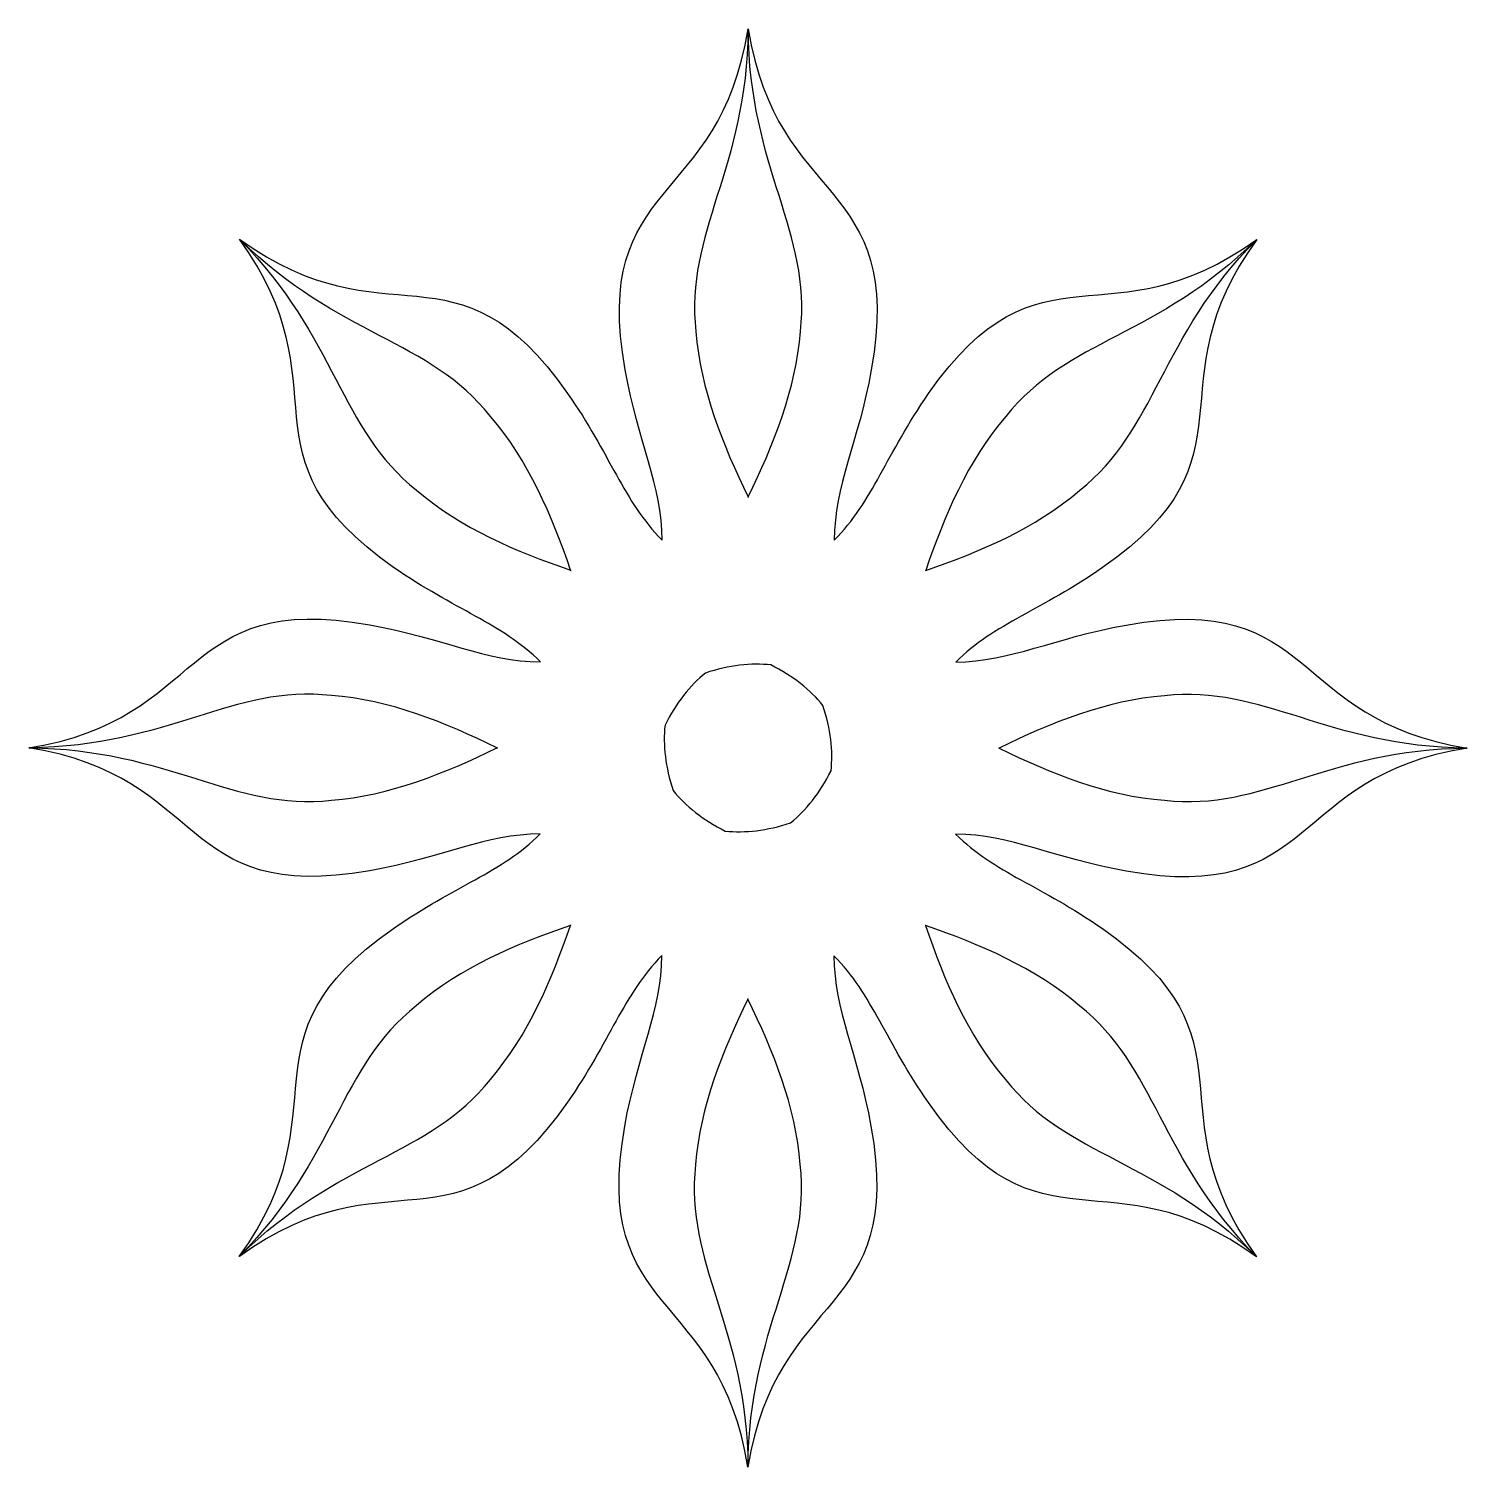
# Model space of a CAD drawing. Header units: centimetres. Extents: x -8.7 to 8.7, y -8.7 to 8.7.
import ezdxf

# ---------------------------------------------------------------- set-up
doc = ezdxf.new("R2010")
doc.units = ezdxf.units.CM
doc.header["$MEASUREMENT"] = 0
doc.layers.add('Camada 1', color=7, linetype='Continuous')

msp = doc.modelspace()

# ---------------------------------------------------------------- linework, layer by layer
at = {"layer": 'Camada 1'}
for points, knots in [([(8.71016, -0.0013), (8.70889, -0.0013), (8.70632, -0.0013), (8.70315, -0.0013), (8.70315, -0.0013), (7.02088, -0.014), (6.23382, -0.76925), (5.04526, -0.6331), (5.04526, -0.6331), (4.34155, -0.58092), (3.66456, -0.30732), (3.04165, -0.0013), (3.04165, -0.0013), (3.04038, -0.0013), (3.04038, -0.00318), (3.0372, -0.00448), (3.0372, -0.00448), (3.0372, -0.00318), (3.03847, -0.0013), (3.03847, 0.0019), (3.03847, 0.0019), (3.04038, -0.00001), (3.04165, -0.0013), (3.04165, -0.0013), (3.04165, -0.0013), (3.66456, 0.30474), (4.34155, 0.57771), (5.04526, 0.6318), (5.04526, 0.6318), (6.23382, 0.76859), (7.02088, 0.0127), (8.70315, -0.0013), (8.70315, -0.0013), (8.70315, -0.0013), (8.71016, -0.0013), (8.71016, -0.0013), (8.71016, -0.0013), (6.53285, 0.34739), (6.91269, 1.9037), (4.58142, 1.48883), (4.58142, 1.48883), (3.69573, 1.3304), (3.18294, 1.04536), (2.51547, 1.04089), (2.51547, 1.04089), (2.99077, 1.50918), (3.55642, 1.67145), (4.29511, 2.18553), (4.29511, 2.18553), (6.23382, 3.53824), (4.86648, 4.37303), (6.16193, 6.15838), (6.16193, 6.15838), (6.15936, 6.15711), (6.15809, 6.15711), (6.15619, 6.15457), (6.15619, 6.15457), (4.97594, 4.95519), (4.95366, 3.86209), (4.01643, 3.11959), (4.01643, 3.11959), (3.48134, 2.65956), (2.80816, 2.37452), (2.15281, 2.15055), (2.15281, 2.15055), (2.15154, 2.14864), (2.15024, 2.1461), (2.15024, 2.14483), (2.15024, 2.14483), (2.15024, 2.1461), (2.14897, 2.14737), (2.1477, 2.14867), (2.1477, 2.14867), (2.15024, 2.14867), (2.15024, 2.14867), (2.15278, 2.15058), (2.15278, 2.15058), (2.37609, 2.80656), (2.66052, 3.48038), (3.12052, 4.01356), (3.12052, 4.01356), (3.86498, 4.95143), (4.95678, 4.97307), (6.15614, 6.15459), (6.15614, 6.15459), (6.15614, 6.15459), (6.16061, 6.15967), (6.16061, 6.15967), (6.16061, 6.15967), (4.37398, 4.86358), (3.54108, 6.2341), (2.1871, 4.29221), (2.1871, 4.29221), (1.67301, 3.55352), (1.51202, 2.98787), (1.04439, 2.51574), (1.04439, 2.51574), (1.04823, 3.18127), (1.33387, 3.69729), (1.4936, 4.58108), (1.4936, 4.58108), (1.90786, 6.91113), (0.35026, 6.5319), (0.00288, 8.70985), (0.00288, 8.70985), (0.00288, 8.70858), (0.00161, 8.70731), (0.00161, 8.70477), (0.00161, 8.70477), (0.01688, 7.02056), (0.77276, 6.23414), (0.63404, 5.04497), (0.63404, 5.04497), (0.5825, 4.34316), (0.30762, 3.6649), (0.00161, 3.04326), (0.00161, 3.04326), (0.00288, 3.04135), (0.00415, 3.03881), (0.00415, 3.03561), (0.00415, 3.03561), (0.00415, 3.03561), (0.00161, 3.03752), (-0.0003, 3.03752), (-0.0003, 3.03752), (-0.0003, 3.04006), (0.00161, 3.04133), (0.00161, 3.04324), (0.00161, 3.04324), (-0.30319, 3.66488), (-0.57804, 4.34314), (-0.63022, 5.04495), (-0.63022, 5.04495), (-0.76891, 6.23412), (-0.01239, 7.02054), (0.00161, 8.70475), (0.00161, 8.70475), (0.00161, 8.70475), (0.00161, 8.70985), (0.00161, 8.70985), (0.00161, 8.70985), (-0.34515, 6.53191), (-1.904, 6.91113), (-1.48725, 4.58113), (-1.48725, 4.58113), (-1.32945, 3.69734), (-1.04312, 3.18262), (-1.03931, 2.51579), (-1.03931, 2.51579), (-1.50823, 2.99043), (-1.6692, 3.55671), (-2.18395, 4.2935), (-2.18395, 4.2935), (-3.53793, 6.23602), (-4.37145, 4.86616), (-6.1568, 6.16096), (-6.1568, 6.16096), (-6.1568, 6.15969), (-6.15489, 6.15842), (-6.1536, 6.15715), (-6.1536, 6.15715), (-4.95361, 4.97687), (-3.86241, 4.95523), (-3.11925, 4.01612), (-3.11925, 4.01612), (-2.65795, 3.48166), (-2.37418, 2.81039), (-2.14894, 2.15377), (-2.14894, 2.15377), (-2.14767, 2.1525), (-2.1464, 2.15057), (-2.1432, 2.14869), (-2.1432, 2.14869), (-2.14511, 2.14869), (-2.14765, 2.14869), (-2.14765, 2.14742), (-2.14765, 2.14742), (-2.14892, 2.14869), (-2.14892, 2.1506), (-2.14892, 2.1538), (-2.14892, 2.1538), (-2.80617, 2.3765), (-3.47745, 2.6609), (-4.01317, 3.12093), (-4.01317, 3.12093), (-4.95104, 3.86536), (-4.97329, 4.95656), (-6.15357, 6.15718), (-6.15357, 6.15718), (-6.15484, 6.15845), (-6.15677, 6.15972), (-6.15802, 6.16099), (-6.15802, 6.16099), (-4.86196, 4.37309), (-6.23245, 3.54212), (-4.2912, 2.18687), (-4.2912, 2.18687), (-3.55312, 1.67403), (-2.98813, 1.51179), (-2.51286, 1.0435), (-2.51286, 1.0435), (-3.18157, 1.04795), (-3.69314, 1.33428), (-4.58135, 1.49207), (-4.58135, 1.49207), (-6.91081, 1.90751), (-6.53158, 0.34996), (-8.71016, 0.00191), (-8.71016, 0.00191), (-8.70762, 0.00191), (-8.70571, 0.00191), (-8.70315, 0.00191), (-8.70315, 0.00191), (-7.02085, 0.01718), (-6.23379, 0.77113), (-5.04526, 0.63498), (-5.04526, 0.63498), (-4.34028, 0.58407), (-3.66519, 0.30732), (-3.04165, 0.00191), (-3.04165, 0.00191), (-3.04038, 0.00191), (-3.03908, 0.00445), (-3.03591, 0.00445), (-3.03591, 0.00445), (-3.03591, 0.00191), (-3.03782, 0), (-3.03782, -0.00129), (-3.03782, -0.00129), (-3.03909, -0.00129), (-3.04036, 0.00001), (-3.04166, 0.00191), (-3.04166, 0.00191), (-3.66393, -0.30413), (-4.34029, -0.57774), (-5.04397, -0.63182), (-5.04397, -0.63182), (-6.2338, -0.76797), (-7.01956, -0.01148), (-8.70313, 0.00191), (-8.70313, 0.00191), (-8.70567, 0.00191), (-8.70758, 0.00191), (-8.71014, 0.00191), (-8.71014, 0.00191), (-6.53156, -0.34551), (-6.91079, -1.90179), (-4.5814, -1.48632), (-4.5814, -1.48632), (-3.69571, -1.32979), (-3.18289, -1.04349), (-2.51545, -1.04095), (-2.51545, -1.04095), (-2.98948, -1.5086), (-3.55447, -1.67087), (-4.29255, -2.18559), (-4.29255, -2.18559), (-6.23509, -3.53637), (-4.86458, -4.37115), (-6.16064, -6.15778), (-6.16064, -6.15778), (-6.1581, -6.15521), (-6.15683, -6.15333), (-6.15683, -6.15204), (-6.15683, -6.15204), (-4.97592, -4.95395), (-4.95364, -3.86212), (-4.0158, -3.11896), (-4.0158, -3.11896), (-3.48007, -2.65702), (-2.8088, -2.37326), (-2.15155, -2.15056), (-2.15155, -2.15056), (-2.15028, -2.14799), (-2.14901, -2.14548), (-2.14901, -2.14291), (-2.14901, -2.14291), (-2.14774, -2.14418), (-2.14774, -2.14799), (-2.14774, -2.14929), (-2.14774, -2.14929), (-2.14774, -2.15056), (-2.14901, -2.15056), (-2.15158, -2.15056), (-2.15158, -2.15056), (-2.37618, -2.80591), (-2.66059, -3.47909), (-3.11935, -4.01291), (-3.11935, -4.01291), (-3.86505, -4.95075), (-4.95498, -4.97242), (-6.1569, -6.15204), (-6.1569, -6.15204), (-6.1569, -6.15334), (-6.15817, -6.15651), (-6.15944, -6.15778), (-6.15944, -6.15778), (-4.37408, -4.86362), (-3.54059, -6.2316), (-2.18662, -4.29035), (-2.18662, -4.29035), (-1.67251, -3.55227), (-1.51027, -2.98789), (-1.04325, -2.51452), (-1.04325, -2.51452), (-1.04645, -3.18071), (-1.33403, -3.6948), (-1.49246, -4.5811), (-1.49246, -4.5811), (-1.90667, -6.90986), (-0.34845, -6.53126), (-0.00169, -8.70984), (-0.00169, -8.70984), (-0.00169, -8.70727), (-0.00039, -8.706), (-0.00039, -8.70283), (-0.00039, -8.70283), (-0.01505, -7.02053), (-0.77154, -6.23411), (-0.63476, -5.04555), (-0.63476, -5.04555), (-0.58258, -4.33993), (-0.30771, -3.66424), (-0.00039, -3.04324), (-0.00039, -3.04324), (-0.00039, -3.0394), (-0.00296, -3.03686), (-0.00296, -3.03559), (-0.00296, -3.03559), (-0.00169, -3.03559), (-0.00039, -3.03686), (0.00151, -3.03686), (0.00151, -3.03686), (0.00151, -3.03816), (-0.0004, -3.03943), (-0.0004, -3.04324), (-0.0004, -3.04324), (0.30437, -3.66424), (0.57795, -4.34123), (0.6327, -5.04428), (0.6327, -5.04428), (0.76822, -6.23411), (0.01297, -7.02051), (-0.0004, -8.70281), (-0.0004, -8.70281), (-0.0004, -8.70599), (-0.0004, -8.70726), (-0.0004, -8.70982), (-0.0004, -8.70982), (0.347, -6.53124), (1.9033, -6.9111), (1.4891, -4.57981), (1.4891, -4.57981), (1.3294, -3.69478), (1.04434, -3.18194), (1.04053, -2.51577), (1.04053, -2.51577), (1.50882, -2.99041), (1.67045, -3.55603), (2.18581, -4.29348), (2.18581, -4.29348), (3.53788, -6.23536), (4.37137, -4.86485), (6.15803, -6.16091), (6.15803, -6.16091), (6.15612, -6.15773), (6.15485, -6.15646), (6.15231, -6.15517), (6.15231, -6.15517), (4.95356, -4.97616), (3.86237, -4.95391), (3.1186, -4.01604), (3.1186, -4.01604), (2.65793, -3.48031), (2.37287, -2.80716), (2.15017, -2.15052), (2.15017, -2.15052), (2.1489, -2.15052), (2.14763, -2.15052), (2.14445, -2.15052), (2.14445, -2.15052), (2.14633, -2.14925), (2.1489, -2.14795), (2.15017, -2.14795), (2.15017, -2.14795), (2.15017, -2.14795), (2.15017, -2.15052), (2.15017, -2.15052), (2.15017, -2.15052), (2.80554, -2.37576), (3.4787, -2.6608), (4.01506, -3.12083), (4.01506, -3.12083), (4.95039, -3.86399), (4.97328, -4.95519), (6.15228, -6.15518), (6.15228, -6.15518), (6.15482, -6.15648), (6.158, -6.15775), (6.15927, -6.16092), (6.15927, -6.16092), (4.86384, -4.37429), (6.23245, -3.54078), (4.29121, -2.1868), (4.29121, -2.1868), (3.55442, -1.67208), (2.98814, -1.50981), (2.51414, -1.04216), (2.51414, -1.04216), (3.18094, -1.046), (3.69439, -1.33421), (4.58136, -1.49137), (4.58136, -1.49137), (6.91078, -1.90688), (6.53285, -0.34803), (8.71016, -0.0013)], [0, 0, 0, 0, 0.00952381, 0.00952381, 0.00952381, 0.00952381, 0.01904762, 0.01904762, 0.01904762, 0.01904762, 0.02857143, 0.02857143, 0.02857143, 0.02857143, 0.03809524, 0.03809524, 0.03809524, 0.03809524, 0.04761905, 0.04761905, 0.04761905, 0.04761905, 0.05714286, 0.05714286, 0.05714286, 0.05714286, 0.06666667, 0.06666667, 0.06666667, 0.06666667, 0.07619048, 0.07619048, 0.07619048, 0.07619048, 0.08571429, 0.08571429, 0.08571429, 0.08571429, 0.0952381, 0.0952381, 0.0952381, 0.0952381, 0.1047619, 0.1047619, 0.1047619, 0.1047619, 0.11428571, 0.11428571, 0.11428571, 0.11428571, 0.12380952, 0.12380952, 0.12380952, 0.12380952, 0.13333333, 0.13333333, 0.13333333, 0.13333333, 0.14285714, 0.14285714, 0.14285714, 0.14285714, 0.15238095, 0.15238095, 0.15238095, 0.15238095, 0.16190476, 0.16190476, 0.16190476, 0.16190476, 0.17142857, 0.17142857, 0.17142857, 0.17142857, 0.18095238, 0.18095238, 0.18095238, 0.18095238, 0.19047619, 0.19047619, 0.19047619, 0.19047619, 0.2, 0.2, 0.2, 0.2, 0.20952381, 0.20952381, 0.20952381, 0.20952381, 0.21904762, 0.21904762, 0.21904762, 0.21904762, 0.22857143, 0.22857143, 0.22857143, 0.22857143, 0.23809524, 0.23809524, 0.23809524, 0.23809524, 0.24761905, 0.24761905, 0.24761905, 0.24761905, 0.25714286, 0.25714286, 0.25714286, 0.25714286, 0.26666667, 0.26666667, 0.26666667, 0.26666667, 0.27619048, 0.27619048, 0.27619048, 0.27619048, 0.28571429, 0.28571429, 0.28571429, 0.28571429, 0.2952381, 0.2952381, 0.2952381, 0.2952381, 0.3047619, 0.3047619, 0.3047619, 0.3047619, 0.31428571, 0.31428571, 0.31428571, 0.31428571, 0.32380952, 0.32380952, 0.32380952, 0.32380952, 0.33333333, 0.33333333, 0.33333333, 0.33333333, 0.34285714, 0.34285714, 0.34285714, 0.34285714, 0.35238095, 0.35238095, 0.35238095, 0.35238095, 0.36190476, 0.36190476, 0.36190476, 0.36190476, 0.37142857, 0.37142857, 0.37142857, 0.37142857, 0.38095238, 0.38095238, 0.38095238, 0.38095238, 0.39047619, 0.39047619, 0.39047619, 0.39047619, 0.4, 0.4, 0.4, 0.4, 0.40952381, 0.40952381, 0.40952381, 0.40952381, 0.41904762, 0.41904762, 0.41904762, 0.41904762, 0.42857143, 0.42857143, 0.42857143, 0.42857143, 0.43809524, 0.43809524, 0.43809524, 0.43809524, 0.44761905, 0.44761905, 0.44761905, 0.44761905, 0.45714286, 0.45714286, 0.45714286, 0.45714286, 0.46666667, 0.46666667, 0.46666667, 0.46666667, 0.47619048, 0.47619048, 0.47619048, 0.47619048, 0.48571429, 0.48571429, 0.48571429, 0.48571429, 0.4952381, 0.4952381, 0.4952381, 0.4952381, 0.5047619, 0.5047619, 0.5047619, 0.5047619, 0.51428571, 0.51428571, 0.51428571, 0.51428571, 0.52380952, 0.52380952, 0.52380952, 0.52380952, 0.53333333, 0.53333333, 0.53333333, 0.53333333, 0.54285714, 0.54285714, 0.54285714, 0.54285714, 0.55238095, 0.55238095, 0.55238095, 0.55238095, 0.56190476, 0.56190476, 0.56190476, 0.56190476, 0.57142857, 0.57142857, 0.57142857, 0.57142857, 0.58095238, 0.58095238, 0.58095238, 0.58095238, 0.59047619, 0.59047619, 0.59047619, 0.59047619, 0.6, 0.6, 0.6, 0.6, 0.60952381, 0.60952381, 0.60952381, 0.60952381, 0.61904762, 0.61904762, 0.61904762, 0.61904762, 0.62857143, 0.62857143, 0.62857143, 0.62857143, 0.63809524, 0.63809524, 0.63809524, 0.63809524, 0.64761905, 0.64761905, 0.64761905, 0.64761905, 0.65714286, 0.65714286, 0.65714286, 0.65714286, 0.66666667, 0.66666667, 0.66666667, 0.66666667, 0.67619048, 0.67619048, 0.67619048, 0.67619048, 0.68571429, 0.68571429, 0.68571429, 0.68571429, 0.6952381, 0.6952381, 0.6952381, 0.6952381, 0.7047619, 0.7047619, 0.7047619, 0.7047619, 0.71428571, 0.71428571, 0.71428571, 0.71428571, 0.72380952, 0.72380952, 0.72380952, 0.72380952, 0.73333333, 0.73333333, 0.73333333, 0.73333333, 0.74285714, 0.74285714, 0.74285714, 0.74285714, 0.75238095, 0.75238095, 0.75238095, 0.75238095, 0.76190476, 0.76190476, 0.76190476, 0.76190476, 0.77142857, 0.77142857, 0.77142857, 0.77142857, 0.78095238, 0.78095238, 0.78095238, 0.78095238, 0.79047619, 0.79047619, 0.79047619, 0.79047619, 0.8, 0.8, 0.8, 0.8, 0.80952381, 0.80952381, 0.80952381, 0.80952381, 0.81904762, 0.81904762, 0.81904762, 0.81904762, 0.82857143, 0.82857143, 0.82857143, 0.82857143, 0.83809524, 0.83809524, 0.83809524, 0.83809524, 0.84761905, 0.84761905, 0.84761905, 0.84761905, 0.85714286, 0.85714286, 0.85714286, 0.85714286, 0.86666667, 0.86666667, 0.86666667, 0.86666667, 0.87619048, 0.87619048, 0.87619048, 0.87619048, 0.88571429, 0.88571429, 0.88571429, 0.88571429, 0.8952381, 0.8952381, 0.8952381, 0.8952381, 0.9047619, 0.9047619, 0.9047619, 0.9047619, 0.91428571, 0.91428571, 0.91428571, 0.91428571, 0.92380952, 0.92380952, 0.92380952, 0.92380952, 0.93333333, 0.93333333, 0.93333333, 0.93333333, 0.94285714, 0.94285714, 0.94285714, 0.94285714, 0.95238095, 0.95238095, 0.95238095, 0.95238095, 0.96190476, 0.96190476, 0.96190476, 0.96190476, 0.97142857, 0.97142857, 0.97142857, 0.97142857, 0.98095238, 0.98095238, 0.98095238, 0.98095238, 1, 1, 1, 1]), ([(0.51633, -0.90543), (0.23002, -1.00214), (-0.03533, -1.03076), (-0.27456, -1.00531), (-0.27456, -1.00531), (-0.5456, -0.8704), (-0.7543, -0.70374), (-0.90636, -0.51602), (-0.90636, -0.51602), (-1.00116, -0.22971), (-1.03108, 0.03688), (-1.005, 0.27678), (-1.005, 0.27678), (-0.87012, 0.54718), (-0.70343, 0.75586), (-0.51444, 0.90794), (-0.51444, 0.90794), (-0.2294, 1.00274), (0.03846, 1.032), (0.27645, 1.00528), (0.27645, 1.00528), (0.54558, 0.87167), (0.75553, 0.70371), (0.90698, 0.51601), (0.90698, 0.51601), (1.00305, 0.22968), (1.03231, -0.03501), (1.00562, -0.27615), (1.00562, -0.27615), (0.87138, -0.54401), (0.70339, -0.75589), (0.51633, -0.90543)], [0, 0, 0, 0, 0.11111111, 0.11111111, 0.11111111, 0.11111111, 0.22222222, 0.22222222, 0.22222222, 0.22222222, 0.33333333, 0.33333333, 0.33333333, 0.33333333, 0.44444444, 0.44444444, 0.44444444, 0.44444444, 0.55555556, 0.55555556, 0.55555556, 0.55555556, 0.66666667, 0.66666667, 0.66666667, 0.66666667, 0.77777778, 0.77777778, 0.77777778, 0.77777778, 1, 1, 1, 1])]:
    msp.add_open_spline(points, degree=3, knots=knots, dxfattribs=at)

doc.saveas('drawing.dxf')
